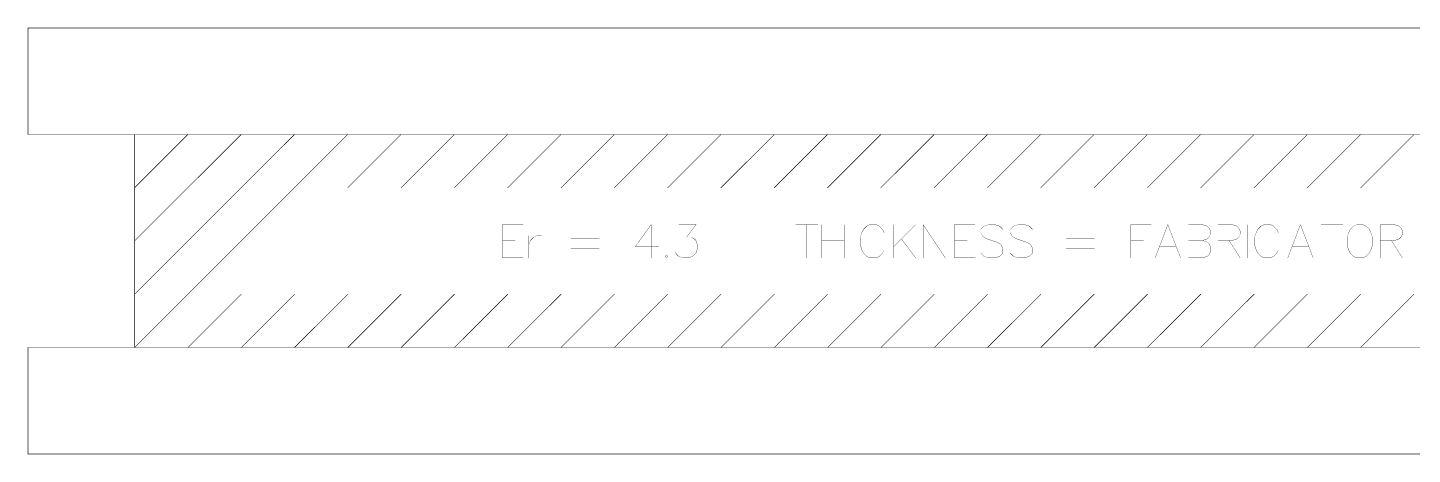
# Model space of a CAD drawing. Extents: x -9.8 to 23.3, y -7.1 to 14.3.
# Drawn here: x -0.175 to 2.422, y 8.199 to 9.001 of the extents above; entities that cross this region are included whole.
import ezdxf

# ---------------------------------------------------------------- set-up
doc = ezdxf.new("R2010")
doc.units = 0
doc.layers.add('2D_LINE_00', color=1, linetype='CONTINUOUS')

# ---------------------------------------------------------------- blocks, each defined once
blk = doc.blocks.new('SMOOTH_0$001')
at = {"const_width": 0.0005}
blk.add_lwpolyline([(-0.00025, 0, 1), (0.00025, 0, 1)], format="xyb", close=True, dxfattribs=at)
blk = doc.blocks.new('DRAWING_3201')
at = {"layer": '2D_LINE_00', "const_width": 0.001}
blk.add_lwpolyline([(0, 0), (4.2, 0)], dxfattribs=at)
at = {"layer": '2D_LINE_00'}
blk.add_blockref('SMOOTH_0$001', (0, 0), dxfattribs=at)
blk = doc.blocks.new('DRAWING_3203')
at = {"layer": '2D_LINE_00', "const_width": 0.001}
blk.add_lwpolyline([(0, 0), (4.2, 0)], dxfattribs=at)
at = {"layer": '2D_LINE_00'}
blk.add_blockref('SMOOTH_0$001', (0, 0), dxfattribs=at)
blk = doc.blocks.new('DRAWING_3204')
at = {"layer": '2D_LINE_00', "const_width": 0.001}
blk.add_lwpolyline([(0, 0), (0, 0.2)], dxfattribs=at)
at = {"layer": '2D_LINE_00'}
for p in [(0, 0.2), (0, 0)]:
    blk.add_blockref('SMOOTH_0$001', p, dxfattribs=at)
blk = doc.blocks.new('DRAWING_3205')
at = {"layer": '2D_LINE_00', "const_width": 0.001}
blk.add_lwpolyline([(0, 0), (4.2, 0)], dxfattribs=at)
at = {"layer": '2D_LINE_00'}
blk.add_blockref('SMOOTH_0$001', (0, 0), dxfattribs=at)
blk = doc.blocks.new('DRAWING_3207')
at = {"layer": '2D_LINE_00', "const_width": 0.001}
blk.add_lwpolyline([(0, 0), (4.2, 0)], dxfattribs=at)
at = {"layer": '2D_LINE_00'}
blk.add_blockref('SMOOTH_0$001', (0, 0), dxfattribs=at)
blk = doc.blocks.new('DRAWING_3208')
at = {"layer": '2D_LINE_00', "const_width": 0.001}
blk.add_lwpolyline([(0, 0), (0, 0.2)], dxfattribs=at)
at = {"layer": '2D_LINE_00'}
for p in [(0, 0.2), (0, 0)]:
    blk.add_blockref('SMOOTH_0$001', p, dxfattribs=at)
blk = doc.blocks.new('DRAWING_3209')
at = {"layer": '2D_LINE_00', "const_width": 0.001}
blk.add_lwpolyline([(0, 0), (3.8, 0)], dxfattribs=at)
at = {"layer": '2D_LINE_00'}
for p in [(0, 0), (3.8, 0)]:
    blk.add_blockref('SMOOTH_0$001', p, dxfattribs=at)
blk = doc.blocks.new('DRAWING_3211')
at = {"layer": '2D_LINE_00', "const_width": 0.001}
blk.add_lwpolyline([(0, 0), (3.8, 0)], dxfattribs=at)
at = {"layer": '2D_LINE_00'}
for p in [(0, 0), (3.8, 0)]:
    blk.add_blockref('SMOOTH_0$001', p, dxfattribs=at)
blk = doc.blocks.new('DRAWING_3212')
at = {"layer": '2D_LINE_00', "const_width": 0.001}
blk.add_lwpolyline([(0, 0), (0, 0.4)], dxfattribs=at)
at = {"layer": '2D_LINE_00'}
for p in [(0, 0.4), (0, 0)]:
    blk.add_blockref('SMOOTH_0$001', p, dxfattribs=at)
blk = doc.blocks.new('DRAWING_3213')
at = {"layer": '2D_LINE_00', "const_width": 0.001}
blk.add_lwpolyline([(0, 0), (0.1, 0.1)], dxfattribs=at)
at = {"layer": '2D_LINE_00'}
for p in [(0.1, 0.1), (0, 0)]:
    blk.add_blockref('SMOOTH_0$001', p, dxfattribs=at)
blk = doc.blocks.new('DRAWING_3214')
at = {"layer": '2D_LINE_00', "const_width": 0.001}
blk.add_lwpolyline([(0, 0), (0.2, 0.2)], dxfattribs=at)
at = {"layer": '2D_LINE_00'}
for p in [(0.2, 0.2), (0, 0)]:
    blk.add_blockref('SMOOTH_0$001', p, dxfattribs=at)
blk = doc.blocks.new('DRAWING_3215')
at = {"layer": '2D_LINE_00', "const_width": 0.001}
blk.add_lwpolyline([(0, 0), (0.3, 0.3)], dxfattribs=at)
at = {"layer": '2D_LINE_00'}
for p in [(0.3, 0.3), (0, 0)]:
    blk.add_blockref('SMOOTH_0$001', p, dxfattribs=at)
blk = doc.blocks.new('DRAWING_3216')
at = {"layer": '2D_LINE_00', "const_width": 0.001}
blk.add_lwpolyline([(0, 0), (0.4, 0.4)], dxfattribs=at)
at = {"layer": '2D_LINE_00'}
for p in [(0.4, 0.4), (0, 0)]:
    blk.add_blockref('SMOOTH_0$001', p, dxfattribs=at)
blk = doc.blocks.new('DRAWING_3217')
at = {"layer": '2D_LINE_00', "const_width": 0.001}
blk.add_lwpolyline([(0, 0), (0.1, 0.1)], dxfattribs=at)
at = {"layer": '2D_LINE_00'}
for p in [(0.1, 0.1), (0, 0)]:
    blk.add_blockref('SMOOTH_0$001', p, dxfattribs=at)
blk = doc.blocks.new('DRAWING_3218')
at = {"layer": '2D_LINE_00', "const_width": 0.001}
blk.add_lwpolyline([(0, 0), (0.1, 0.1)], dxfattribs=at)
at = {"layer": '2D_LINE_00'}
for p in [(0.1, 0.1), (0, 0)]:
    blk.add_blockref('SMOOTH_0$001', p, dxfattribs=at)
blk = doc.blocks.new('DRAWING_3219')
at = {"layer": '2D_LINE_00', "const_width": 0.001}
blk.add_lwpolyline([(0, 0), (0.1, 0.1)], dxfattribs=at)
at = {"layer": '2D_LINE_00'}
for p in [(0.1, 0.1), (0, 0)]:
    blk.add_blockref('SMOOTH_0$001', p, dxfattribs=at)
blk = doc.blocks.new('DRAWING_3220')
at = {"layer": '2D_LINE_00', "const_width": 0.001}
blk.add_lwpolyline([(0, 0), (0.1, 0.1)], dxfattribs=at)
at = {"layer": '2D_LINE_00'}
for p in [(0.1, 0.1), (0, 0)]:
    blk.add_blockref('SMOOTH_0$001', p, dxfattribs=at)
blk = doc.blocks.new('DRAWING_3221')
at = {"layer": '2D_LINE_00', "const_width": 0.001}
blk.add_lwpolyline([(0, 0), (0.1, 0.1)], dxfattribs=at)
at = {"layer": '2D_LINE_00'}
for p in [(0.1, 0.1), (0, 0)]:
    blk.add_blockref('SMOOTH_0$001', p, dxfattribs=at)
blk = doc.blocks.new('DRAWING_3222')
at = {"layer": '2D_LINE_00', "const_width": 0.001}
blk.add_lwpolyline([(0, 0), (0.1, 0.1)], dxfattribs=at)
at = {"layer": '2D_LINE_00'}
for p in [(0.1, 0.1), (0, 0)]:
    blk.add_blockref('SMOOTH_0$001', p, dxfattribs=at)
blk = doc.blocks.new('DRAWING_3223')
at = {"layer": '2D_LINE_00', "const_width": 0.001}
blk.add_lwpolyline([(0, 0), (0.1, 0.1)], dxfattribs=at)
at = {"layer": '2D_LINE_00'}
for p in [(0.1, 0.1), (0, 0)]:
    blk.add_blockref('SMOOTH_0$001', p, dxfattribs=at)
blk = doc.blocks.new('DRAWING_3224')
at = {"layer": '2D_LINE_00', "const_width": 0.001}
blk.add_lwpolyline([(0, 0), (0.1, 0.1)], dxfattribs=at)
at = {"layer": '2D_LINE_00'}
for p in [(0.1, 0.1), (0, 0)]:
    blk.add_blockref('SMOOTH_0$001', p, dxfattribs=at)
blk = doc.blocks.new('DRAWING_3225')
at = {"layer": '2D_LINE_00', "const_width": 0.001}
blk.add_lwpolyline([(0, 0), (0.1, 0.1)], dxfattribs=at)
at = {"layer": '2D_LINE_00'}
for p in [(0.1, 0.1), (0, 0)]:
    blk.add_blockref('SMOOTH_0$001', p, dxfattribs=at)
blk = doc.blocks.new('DRAWING_3226')
at = {"layer": '2D_LINE_00', "const_width": 0.001}
blk.add_lwpolyline([(0, 0), (0.1, 0.1)], dxfattribs=at)
at = {"layer": '2D_LINE_00'}
for p in [(0.1, 0.1), (0, 0)]:
    blk.add_blockref('SMOOTH_0$001', p, dxfattribs=at)
blk = doc.blocks.new('DRAWING_3227')
at = {"layer": '2D_LINE_00', "const_width": 0.001}
blk.add_lwpolyline([(0, 0), (0.1, 0.1)], dxfattribs=at)
at = {"layer": '2D_LINE_00'}
for p in [(0.1, 0.1), (0, 0)]:
    blk.add_blockref('SMOOTH_0$001', p, dxfattribs=at)
blk = doc.blocks.new('DRAWING_3228')
at = {"layer": '2D_LINE_00', "const_width": 0.001}
blk.add_lwpolyline([(0, 0), (0.1, 0.1)], dxfattribs=at)
at = {"layer": '2D_LINE_00'}
for p in [(0.1, 0.1), (0, 0)]:
    blk.add_blockref('SMOOTH_0$001', p, dxfattribs=at)
blk = doc.blocks.new('DRAWING_3229')
at = {"layer": '2D_LINE_00', "const_width": 0.001}
blk.add_lwpolyline([(0, 0), (0.1, 0.1)], dxfattribs=at)
at = {"layer": '2D_LINE_00'}
for p in [(0.1, 0.1), (0, 0)]:
    blk.add_blockref('SMOOTH_0$001', p, dxfattribs=at)
blk = doc.blocks.new('DRAWING_3230')
at = {"layer": '2D_LINE_00', "const_width": 0.001}
blk.add_lwpolyline([(0, 0), (0.1, 0.1)], dxfattribs=at)
at = {"layer": '2D_LINE_00'}
for p in [(0.1, 0.1), (0, 0)]:
    blk.add_blockref('SMOOTH_0$001', p, dxfattribs=at)
blk = doc.blocks.new('DRAWING_3231')
at = {"layer": '2D_LINE_00', "const_width": 0.001}
blk.add_lwpolyline([(0, 0), (0.1, 0.1)], dxfattribs=at)
at = {"layer": '2D_LINE_00'}
for p in [(0.1, 0.1), (0, 0)]:
    blk.add_blockref('SMOOTH_0$001', p, dxfattribs=at)
blk = doc.blocks.new('DRAWING_3232')
at = {"layer": '2D_LINE_00', "const_width": 0.001}
blk.add_lwpolyline([(0, 0), (0.1, 0.1)], dxfattribs=at)
at = {"layer": '2D_LINE_00'}
for p in [(0.1, 0.1), (0, 0)]:
    blk.add_blockref('SMOOTH_0$001', p, dxfattribs=at)
blk = doc.blocks.new('DRAWING_3233')
at = {"layer": '2D_LINE_00', "const_width": 0.001}
blk.add_lwpolyline([(0, 0), (0.1, 0.1)], dxfattribs=at)
at = {"layer": '2D_LINE_00'}
for p in [(0.1, 0.1), (0, 0)]:
    blk.add_blockref('SMOOTH_0$001', p, dxfattribs=at)
blk = doc.blocks.new('DRAWING_3234')
at = {"layer": '2D_LINE_00', "const_width": 0.001}
blk.add_lwpolyline([(0, 0), (0.1, 0.1)], dxfattribs=at)
at = {"layer": '2D_LINE_00'}
for p in [(0.1, 0.1), (0, 0)]:
    blk.add_blockref('SMOOTH_0$001', p, dxfattribs=at)
blk = doc.blocks.new('DRAWING_3235')
at = {"layer": '2D_LINE_00', "const_width": 0.001}
blk.add_lwpolyline([(0, 0), (0.1, 0.1)], dxfattribs=at)
at = {"layer": '2D_LINE_00'}
for p in [(0.1, 0.1), (0, 0)]:
    blk.add_blockref('SMOOTH_0$001', p, dxfattribs=at)
blk = doc.blocks.new('DRAWING_3236')
at = {"layer": '2D_LINE_00', "const_width": 0.001}
blk.add_lwpolyline([(0, 0), (0.1, 0.1)], dxfattribs=at)
at = {"layer": '2D_LINE_00'}
for p in [(0.1, 0.1), (0, 0)]:
    blk.add_blockref('SMOOTH_0$001', p, dxfattribs=at)
blk = doc.blocks.new('DRAWING_3255')
at = {"layer": '2D_LINE_00', "const_width": 0.001}
blk.add_lwpolyline([(0, 0), (0.1, 0.1)], dxfattribs=at)
at = {"layer": '2D_LINE_00'}
for p in [(0.1, 0.1), (0, 0)]:
    blk.add_blockref('SMOOTH_0$001', p, dxfattribs=at)
blk = doc.blocks.new('DRAWING_3256')
at = {"layer": '2D_LINE_00', "const_width": 0.001}
blk.add_lwpolyline([(0, 0), (0.1, 0.1)], dxfattribs=at)
at = {"layer": '2D_LINE_00'}
for p in [(0.1, 0.1), (0, 0)]:
    blk.add_blockref('SMOOTH_0$001', p, dxfattribs=at)
blk = doc.blocks.new('DRAWING_3257')
at = {"layer": '2D_LINE_00', "const_width": 0.001}
blk.add_lwpolyline([(0, 0), (0.1, 0.1)], dxfattribs=at)
at = {"layer": '2D_LINE_00'}
for p in [(0.1, 0.1), (0, 0)]:
    blk.add_blockref('SMOOTH_0$001', p, dxfattribs=at)
blk = doc.blocks.new('DRAWING_3258')
at = {"layer": '2D_LINE_00', "const_width": 0.001}
blk.add_lwpolyline([(0, 0), (0.1, 0.1)], dxfattribs=at)
at = {"layer": '2D_LINE_00'}
for p in [(0.1, 0.1), (0, 0)]:
    blk.add_blockref('SMOOTH_0$001', p, dxfattribs=at)
blk = doc.blocks.new('DRAWING_3259')
at = {"layer": '2D_LINE_00', "const_width": 0.001}
blk.add_lwpolyline([(0, 0), (0.1, 0.1)], dxfattribs=at)
at = {"layer": '2D_LINE_00'}
for p in [(0.1, 0.1), (0, 0)]:
    blk.add_blockref('SMOOTH_0$001', p, dxfattribs=at)
blk = doc.blocks.new('DRAWING_3260')
at = {"layer": '2D_LINE_00', "const_width": 0.001}
blk.add_lwpolyline([(0, 0), (0.1, 0.1)], dxfattribs=at)
at = {"layer": '2D_LINE_00'}
for p in [(0.1, 0.1), (0, 0)]:
    blk.add_blockref('SMOOTH_0$001', p, dxfattribs=at)
blk = doc.blocks.new('DRAWING_3261')
at = {"layer": '2D_LINE_00', "const_width": 0.001}
blk.add_lwpolyline([(0, 0), (0.1, 0.1)], dxfattribs=at)
at = {"layer": '2D_LINE_00'}
for p in [(0.1, 0.1), (0, 0)]:
    blk.add_blockref('SMOOTH_0$001', p, dxfattribs=at)
blk = doc.blocks.new('DRAWING_3262')
at = {"layer": '2D_LINE_00', "const_width": 0.001}
blk.add_lwpolyline([(0, 0), (0.1, 0.1)], dxfattribs=at)
at = {"layer": '2D_LINE_00'}
for p in [(0.1, 0.1), (0, 0)]:
    blk.add_blockref('SMOOTH_0$001', p, dxfattribs=at)
blk = doc.blocks.new('DRAWING_3263')
at = {"layer": '2D_LINE_00', "const_width": 0.001}
blk.add_lwpolyline([(0, 0), (0.1, 0.1)], dxfattribs=at)
at = {"layer": '2D_LINE_00'}
for p in [(0.1, 0.1), (0, 0)]:
    blk.add_blockref('SMOOTH_0$001', p, dxfattribs=at)
blk = doc.blocks.new('DRAWING_3264')
at = {"layer": '2D_LINE_00', "const_width": 0.001}
blk.add_lwpolyline([(0, 0), (0.1, 0.1)], dxfattribs=at)
at = {"layer": '2D_LINE_00'}
for p in [(0.1, 0.1), (0, 0)]:
    blk.add_blockref('SMOOTH_0$001', p, dxfattribs=at)
blk = doc.blocks.new('DRAWING_3265')
at = {"layer": '2D_LINE_00', "const_width": 0.001}
blk.add_lwpolyline([(0, 0), (0.1, 0.1)], dxfattribs=at)
at = {"layer": '2D_LINE_00'}
for p in [(0.1, 0.1), (0, 0)]:
    blk.add_blockref('SMOOTH_0$001', p, dxfattribs=at)
blk = doc.blocks.new('DRAWING_3266')
at = {"layer": '2D_LINE_00', "const_width": 0.001}
blk.add_lwpolyline([(0, 0), (0.1, 0.1)], dxfattribs=at)
at = {"layer": '2D_LINE_00'}
for p in [(0.1, 0.1), (0, 0)]:
    blk.add_blockref('SMOOTH_0$001', p, dxfattribs=at)
blk = doc.blocks.new('DRAWING_3267')
at = {"layer": '2D_LINE_00', "const_width": 0.001}
blk.add_lwpolyline([(0, 0), (0.1, 0.1)], dxfattribs=at)
at = {"layer": '2D_LINE_00'}
for p in [(0.1, 0.1), (0, 0)]:
    blk.add_blockref('SMOOTH_0$001', p, dxfattribs=at)
blk = doc.blocks.new('DRAWING_3268')
at = {"layer": '2D_LINE_00', "const_width": 0.001}
blk.add_lwpolyline([(0, 0), (0.1, 0.1)], dxfattribs=at)
at = {"layer": '2D_LINE_00'}
for p in [(0.1, 0.1), (0, 0)]:
    blk.add_blockref('SMOOTH_0$001', p, dxfattribs=at)
blk = doc.blocks.new('DRAWING_3269')
at = {"layer": '2D_LINE_00', "const_width": 0.001}
blk.add_lwpolyline([(0, 0), (0.1, 0.1)], dxfattribs=at)
at = {"layer": '2D_LINE_00'}
for p in [(0.1, 0.1), (0, 0)]:
    blk.add_blockref('SMOOTH_0$001', p, dxfattribs=at)
blk = doc.blocks.new('DRAWING_3270')
at = {"layer": '2D_LINE_00', "const_width": 0.001}
blk.add_lwpolyline([(0, 0), (0.1, 0.1)], dxfattribs=at)
at = {"layer": '2D_LINE_00'}
for p in [(0.1, 0.1), (0, 0)]:
    blk.add_blockref('SMOOTH_0$001', p, dxfattribs=at)
blk = doc.blocks.new('DRAWING_3271')
at = {"layer": '2D_LINE_00', "const_width": 0.001}
blk.add_lwpolyline([(0, 0), (0.1, 0.1)], dxfattribs=at)
at = {"layer": '2D_LINE_00'}
for p in [(0.1, 0.1), (0, 0)]:
    blk.add_blockref('SMOOTH_0$001', p, dxfattribs=at)
blk = doc.blocks.new('DRAWING_3272')
at = {"layer": '2D_LINE_00', "const_width": 0.001}
blk.add_lwpolyline([(0, 0), (0.1, 0.1)], dxfattribs=at)
at = {"layer": '2D_LINE_00'}
for p in [(0.1, 0.1), (0, 0)]:
    blk.add_blockref('SMOOTH_0$001', p, dxfattribs=at)
blk = doc.blocks.new('DRAWING_3273')
at = {"layer": '2D_LINE_00', "const_width": 0.001}
blk.add_lwpolyline([(0, 0), (0.1, 0.1)], dxfattribs=at)
at = {"layer": '2D_LINE_00'}
for p in [(0.1, 0.1), (0, 0)]:
    blk.add_blockref('SMOOTH_0$001', p, dxfattribs=at)
blk = doc.blocks.new('DRAWING_3274')
at = {"layer": '2D_LINE_00', "const_width": 0.001}
blk.add_lwpolyline([(0, 0), (0.1, 0.1)], dxfattribs=at)
at = {"layer": '2D_LINE_00'}
for p in [(0.1, 0.1), (0, 0)]:
    blk.add_blockref('SMOOTH_0$001', p, dxfattribs=at)
blk = doc.blocks.new('DRAWING_3275')
at = {"layer": '2D_LINE_00', "const_width": 0.001}
blk.add_lwpolyline([(0, 0), (0.1, 0.1)], dxfattribs=at)
at = {"layer": '2D_LINE_00'}
for p in [(0.1, 0.1), (0, 0)]:
    blk.add_blockref('SMOOTH_0$001', p, dxfattribs=at)
blk = doc.blocks.new('DRAWING_3276')
at = {"layer": '2D_LINE_00', "const_width": 0.001}
blk.add_lwpolyline([(0, 0), (0.1, 0.1)], dxfattribs=at)
at = {"layer": '2D_LINE_00'}
for p in [(0.1, 0.1), (0, 0)]:
    blk.add_blockref('SMOOTH_0$001', p, dxfattribs=at)
blk = doc.blocks.new('DRAWING_3277')
at = {"layer": '2D_LINE_00', "const_width": 0.001}
blk.add_lwpolyline([(0, 0), (0.1, 0.1)], dxfattribs=at)
at = {"layer": '2D_LINE_00'}
for p in [(0.1, 0.1), (0, 0)]:
    blk.add_blockref('SMOOTH_0$001', p, dxfattribs=at)
blk = doc.blocks.new('SMOOTH_0$0005')
at = {"const_width": 0.00025}
blk.add_lwpolyline([(-0.0001, 0, 1), (0.0001, 0, 1)], format="xyb", close=True, dxfattribs=at)
blk = doc.blocks.new('DRAWING_3349')
at = {"layer": '2D_LINE_00', "const_width": 0.0005}
blk.add_lwpolyline([(0, 0), (-0.03869, 0), (-0.03869, -0.06248), (0, -0.06248)], dxfattribs=at)
at = {"layer": '2D_LINE_00'}
for p in [(-0.03869, 0), (0, 0), (-0.03869, -0.06248), (0, -0.06248)]:
    blk.add_blockref('SMOOTH_0$0005', p, dxfattribs=at)
blk = doc.blocks.new('DRAWING_3350')
at = {"layer": '2D_LINE_00', "const_width": 0.0005}
blk.add_lwpolyline([(0, 0), (0.02381, 0)], dxfattribs=at)
at = {"layer": '2D_LINE_00'}
for p in [(0, 0), (0.02381, 0)]:
    blk.add_blockref('SMOOTH_0$0005', p, dxfattribs=at)
blk = doc.blocks.new('DRAWING_3351')
at = {"layer": '2D_LINE_00', "const_width": 0.0005}
blk.add_lwpolyline([(0, 0), (0, -0.04165)], dxfattribs=at)
at = {"layer": '2D_LINE_00'}
for p in [(0, 0), (0, -0.04165)]:
    blk.add_blockref('SMOOTH_0$0005', p, dxfattribs=at)
blk = doc.blocks.new('DRAWING_3352')
at = {"layer": '2D_LINE_00', "const_width": 0.0005}
blk.add_lwpolyline([(0, 0), (0.00298, 0.00893), (0.00893, 0.01488), (0.01488, 0.01785), (0.02381, 0.01785)], dxfattribs=at)
at = {"layer": '2D_LINE_00'}
for p in [(0, 0), (0.00298, 0.00893), (0.00893, 0.01488), (0.01488, 0.01785), (0.02381, 0.01785)]:
    blk.add_blockref('SMOOTH_0$0005', p, dxfattribs=at)
blk = doc.blocks.new('DRAWING_3353')
at = {"layer": '2D_LINE_00', "const_width": 0.0005}
blk.add_lwpolyline([(0, 0), (0.05356, 0)], dxfattribs=at)
at = {"layer": '2D_LINE_00'}
for p in [(0, 0), (0.05356, 0)]:
    blk.add_blockref('SMOOTH_0$0005', p, dxfattribs=at)
blk = doc.blocks.new('DRAWING_3354')
at = {"layer": '2D_LINE_00', "const_width": 0.0005}
blk.add_lwpolyline([(0, 0), (0.05356, 0)], dxfattribs=at)
at = {"layer": '2D_LINE_00'}
for p in [(0, 0), (0.05356, 0)]:
    blk.add_blockref('SMOOTH_0$0005', p, dxfattribs=at)
blk = doc.blocks.new('DRAWING_3355')
at = {"layer": '2D_LINE_00', "const_width": 0.0005}
blk.add_lwpolyline([(0, 0), (-0.02976, -0.04165), (0.01487, -0.04165)], dxfattribs=at)
at = {"layer": '2D_LINE_00'}
for p in [(0, 0), (-0.02976, -0.04165), (0.01487, -0.04165)]:
    blk.add_blockref('SMOOTH_0$0005', p, dxfattribs=at)
blk = doc.blocks.new('DRAWING_3356')
at = {"layer": '2D_LINE_00', "const_width": 0.0005}
blk.add_lwpolyline([(0, 0), (0, -0.06248)], dxfattribs=at)
at = {"layer": '2D_LINE_00'}
for p in [(0, 0), (0, -0.06248)]:
    blk.add_blockref('SMOOTH_0$0005', p, dxfattribs=at)
blk = doc.blocks.new('DRAWING_3357')
at = {"layer": '2D_LINE_00', "const_width": 0.0005}
blk.add_lwpolyline([(0, 0), (-0.00298, -0.00298), (0, -0.00595), (0.00298, -0.00298), (0, 0)], dxfattribs=at)
at = {"layer": '2D_LINE_00'}
for p in [(0, 0), (0, 0), (-0.00298, -0.00298), (0, -0.00595), (0.00298, -0.00298)]:
    blk.add_blockref('SMOOTH_0$0005', p, dxfattribs=at)
blk = doc.blocks.new('DRAWING_3358')
at = {"layer": '2D_LINE_00', "const_width": 0.0005}
blk.add_lwpolyline([(0, 0), (0.03273, 0), (0.01488, -0.0238), (0.02381, -0.0238), (0.02976, -0.02678), (0.03273, -0.02975), (0.03571, -0.03868), (0.03571, -0.04463), (0.03273, -0.05356), (0.02678, -0.05951), (0.01786, -0.06248), (0.00893, -0.06248), (0, -0.05951), (-0.00297, -0.05653), (-0.00595, -0.05058)], dxfattribs=at)
at = {"layer": '2D_LINE_00'}
for p in [(0, 0), (0.03273, 0), (0.01488, -0.0238), (0.02381, -0.0238), (-0.00595, -0.05058), (0.02976, -0.02678), (0.03273, -0.02975), (0.03571, -0.03868), (0.03571, -0.04463), (-0.00297, -0.05653), (0, -0.05951), (0.00893, -0.06248), (0.01786, -0.06248), (0.02678, -0.05951), (0.03273, -0.05356)]:
    blk.add_blockref('SMOOTH_0$0005', p, dxfattribs=at)
blk = doc.blocks.new('DRAWING_3359')
at = {"layer": '2D_LINE_00', "const_width": 0.0005}
blk.add_lwpolyline([(0, 0), (0.05356, 0)], dxfattribs=at)
at = {"layer": '2D_LINE_00'}
for p in [(0, 0), (0.05356, 0)]:
    blk.add_blockref('SMOOTH_0$0005', p, dxfattribs=at)
blk = doc.blocks.new('DRAWING_3360')
at = {"layer": '2D_LINE_00', "const_width": 0.0005}
blk.add_lwpolyline([(0, 0), (0, -0.06248)], dxfattribs=at)
at = {"layer": '2D_LINE_00'}
for p in [(0, 0), (0, -0.06248)]:
    blk.add_blockref('SMOOTH_0$0005', p, dxfattribs=at)
blk = doc.blocks.new('DRAWING_3361')
at = {"layer": '2D_LINE_00', "const_width": 0.0005}
blk.add_lwpolyline([(0, 0), (0.04165, 0)], dxfattribs=at)
at = {"layer": '2D_LINE_00'}
for p in [(0, 0), (0.04165, 0)]:
    blk.add_blockref('SMOOTH_0$0005', p, dxfattribs=at)
blk = doc.blocks.new('DRAWING_3362')
at = {"layer": '2D_LINE_00', "const_width": 0.0005}
blk.add_lwpolyline([(0, 0), (0, -0.06248)], dxfattribs=at)
at = {"layer": '2D_LINE_00'}
for p in [(0, 0), (0, -0.06248)]:
    blk.add_blockref('SMOOTH_0$0005', p, dxfattribs=at)
blk = doc.blocks.new('DRAWING_3363')
at = {"layer": '2D_LINE_00', "const_width": 0.0005}
blk.add_lwpolyline([(0, 0), (0, -0.06248)], dxfattribs=at)
at = {"layer": '2D_LINE_00'}
for p in [(0, 0), (0, -0.06248)]:
    blk.add_blockref('SMOOTH_0$0005', p, dxfattribs=at)
blk = doc.blocks.new('DRAWING_3364')
at = {"layer": '2D_LINE_00', "const_width": 0.0005}
blk.add_lwpolyline([(0, 0), (0.04166, 0)], dxfattribs=at)
at = {"layer": '2D_LINE_00'}
for p in [(0, 0), (0.04166, 0)]:
    blk.add_blockref('SMOOTH_0$0005', p, dxfattribs=at)
blk = doc.blocks.new('DRAWING_3365')
at = {"layer": '2D_LINE_00', "const_width": 0.0005}
blk.add_lwpolyline([(0, 0), (0, -0.06248)], dxfattribs=at)
at = {"layer": '2D_LINE_00'}
for p in [(0, 0), (0, -0.06248)]:
    blk.add_blockref('SMOOTH_0$0005', p, dxfattribs=at)
blk = doc.blocks.new('DRAWING_3366')
at = {"layer": '2D_LINE_00', "const_width": 0.0005}
blk.add_lwpolyline([(0, 0), (-0.00298, 0.00596), (-0.00893, 0.01191), (-0.01488, 0.01488), (-0.02679, 0.01488), (-0.03274, 0.01191), (-0.03869, 0.00596), (-0.04166, 0), (-0.04464, -0.00892), (-0.04464, -0.0238), (-0.04166, -0.03273), (-0.03869, -0.03868), (-0.03274, -0.04463), (-0.02679, -0.0476), (-0.01488, -0.0476), (-0.00893, -0.04463), (-0.00298, -0.03868), (0, -0.03273)], dxfattribs=at)
at = {"layer": '2D_LINE_00'}
for p in [(-0.04166, 0), (-0.03869, 0.00596), (-0.03274, 0.01191), (-0.02679, 0.01488), (-0.01488, 0.01488), (-0.00893, 0.01191), (-0.00298, 0.00596), (0, 0), (-0.04464, -0.00892), (-0.04464, -0.0238), (-0.04166, -0.03273), (-0.03869, -0.03868), (-0.03274, -0.04463), (-0.02679, -0.0476), (-0.01488, -0.0476), (-0.00893, -0.04463), (-0.00298, -0.03868), (0, -0.03273)]:
    blk.add_blockref('SMOOTH_0$0005', p, dxfattribs=at)
blk = doc.blocks.new('DRAWING_3367')
at = {"layer": '2D_LINE_00', "const_width": 0.0005}
blk.add_lwpolyline([(0, 0), (0, -0.06248)], dxfattribs=at)
at = {"layer": '2D_LINE_00'}
for p in [(0, 0), (0, -0.06248)]:
    blk.add_blockref('SMOOTH_0$0005', p, dxfattribs=at)
blk = doc.blocks.new('DRAWING_3368')
at = {"layer": '2D_LINE_00', "const_width": 0.0005}
blk.add_lwpolyline([(0, 0), (-0.04166, -0.04165)], dxfattribs=at)
at = {"layer": '2D_LINE_00'}
for p in [(0, 0), (-0.04166, -0.04165)]:
    blk.add_blockref('SMOOTH_0$0005', p, dxfattribs=at)
blk = doc.blocks.new('DRAWING_3369')
at = {"layer": '2D_LINE_00', "const_width": 0.0005}
blk.add_lwpolyline([(0, 0), (0.02678, -0.0357)], dxfattribs=at)
at = {"layer": '2D_LINE_00'}
for p in [(0, 0), (0.02678, -0.0357)]:
    blk.add_blockref('SMOOTH_0$0005', p, dxfattribs=at)
blk = doc.blocks.new('DRAWING_3370')
at = {"layer": '2D_LINE_00', "const_width": 0.0005}
blk.add_lwpolyline([(0, 0), (0, -0.06248)], dxfattribs=at)
at = {"layer": '2D_LINE_00'}
for p in [(0, 0), (0, -0.06248)]:
    blk.add_blockref('SMOOTH_0$0005', p, dxfattribs=at)
blk = doc.blocks.new('DRAWING_3371')
at = {"layer": '2D_LINE_00', "const_width": 0.0005}
blk.add_lwpolyline([(0, 0), (0.04166, -0.06248)], dxfattribs=at)
at = {"layer": '2D_LINE_00'}
for p in [(0, 0), (0.04166, -0.06248)]:
    blk.add_blockref('SMOOTH_0$0005', p, dxfattribs=at)
blk = doc.blocks.new('DRAWING_3372')
at = {"layer": '2D_LINE_00', "const_width": 0.0005}
blk.add_lwpolyline([(0, 0), (0, -0.06248)], dxfattribs=at)
at = {"layer": '2D_LINE_00'}
for p in [(0, 0), (0, -0.06248)]:
    blk.add_blockref('SMOOTH_0$0005', p, dxfattribs=at)
blk = doc.blocks.new('DRAWING_3373')
at = {"layer": '2D_LINE_00', "const_width": 0.0005}
blk.add_lwpolyline([(0, 0), (-0.03868, 0), (-0.03868, -0.06248), (0, -0.06248)], dxfattribs=at)
at = {"layer": '2D_LINE_00'}
for p in [(-0.03868, 0), (0, 0), (-0.03868, -0.06248), (0, -0.06248)]:
    blk.add_blockref('SMOOTH_0$0005', p, dxfattribs=at)
blk = doc.blocks.new('DRAWING_3374')
at = {"layer": '2D_LINE_00', "const_width": 0.0005}
blk.add_lwpolyline([(0, 0), (0.0238, 0)], dxfattribs=at)
at = {"layer": '2D_LINE_00'}
for p in [(0, 0), (0.0238, 0)]:
    blk.add_blockref('SMOOTH_0$0005', p, dxfattribs=at)
blk = doc.blocks.new('DRAWING_3375')
at = {"layer": '2D_LINE_00', "const_width": 0.0005}
blk.add_lwpolyline([(0, 0), (-0.00595, 0.00595), (-0.01487, 0.00892), (-0.02678, 0.00892), (-0.0357, 0.00595), (-0.04165, 0), (-0.04165, -0.00596), (-0.03868, -0.01191), (-0.0357, -0.01488), (-0.02975, -0.01786), (-0.0119, -0.02381), (-0.00595, -0.02678), (-0.00297, -0.02976), (0, -0.03571), (0, -0.04464), (-0.00595, -0.05059), (-0.01487, -0.05356), (-0.02678, -0.05356), (-0.0357, -0.05059), (-0.04165, -0.04464)], dxfattribs=at)
at = {"layer": '2D_LINE_00'}
for p in [(-0.04165, 0), (-0.0357, 0.00595), (-0.02678, 0.00892), (-0.01487, 0.00892), (-0.00595, 0.00595), (0, 0), (-0.04165, -0.00596), (-0.03868, -0.01191), (-0.0357, -0.01488), (-0.02975, -0.01786), (-0.0119, -0.02381), (-0.04165, -0.04464), (-0.0357, -0.05059), (-0.00595, -0.02678), (-0.00595, -0.05059), (-0.00297, -0.02976), (0, -0.03571), (0, -0.04464), (-0.02678, -0.05356), (-0.01487, -0.05356)]:
    blk.add_blockref('SMOOTH_0$0005', p, dxfattribs=at)
blk = doc.blocks.new('DRAWING_3376')
at = {"layer": '2D_LINE_00', "const_width": 0.0005}
blk.add_lwpolyline([(0, 0), (-0.00595, 0.00595), (-0.01488, 0.00892), (-0.02678, 0.00892), (-0.03571, 0.00595), (-0.04166, 0), (-0.04166, -0.00596), (-0.03869, -0.01191), (-0.03571, -0.01488), (-0.02976, -0.01786), (-0.01191, -0.02381), (-0.00595, -0.02678), (-0.00298, -0.02976), (0, -0.03571), (0, -0.04464), (-0.00595, -0.05059), (-0.01488, -0.05356), (-0.02678, -0.05356), (-0.03571, -0.05059), (-0.04166, -0.04464)], dxfattribs=at)
at = {"layer": '2D_LINE_00'}
for p in [(-0.04166, 0), (-0.03571, 0.00595), (-0.02678, 0.00892), (-0.01488, 0.00892), (-0.00595, 0.00595), (0, 0), (-0.04166, -0.00596), (-0.03869, -0.01191), (-0.03571, -0.01488), (-0.02976, -0.01786), (-0.01191, -0.02381), (-0.04166, -0.04464), (-0.03571, -0.05059), (-0.00595, -0.02678), (-0.00595, -0.05059), (-0.00298, -0.02976), (0, -0.03571), (0, -0.04464), (-0.02678, -0.05356), (-0.01488, -0.05356)]:
    blk.add_blockref('SMOOTH_0$0005', p, dxfattribs=at)
blk = doc.blocks.new('DRAWING_3377')
at = {"layer": '2D_LINE_00', "const_width": 0.0005}
blk.add_lwpolyline([(0, 0), (0.05356, 0)], dxfattribs=at)
at = {"layer": '2D_LINE_00'}
for p in [(0, 0), (0.05356, 0)]:
    blk.add_blockref('SMOOTH_0$0005', p, dxfattribs=at)
blk = doc.blocks.new('DRAWING_3378')
at = {"layer": '2D_LINE_00', "const_width": 0.0005}
blk.add_lwpolyline([(0, 0), (0.05356, 0)], dxfattribs=at)
at = {"layer": '2D_LINE_00'}
for p in [(0, 0), (0.05356, 0)]:
    blk.add_blockref('SMOOTH_0$0005', p, dxfattribs=at)
blk = doc.blocks.new('DRAWING_3379')
at = {"layer": '2D_LINE_00', "const_width": 0.0005}
blk.add_lwpolyline([(0, 0), (0, -0.06248)], dxfattribs=at)
at = {"layer": '2D_LINE_00'}
for p in [(0, 0), (0, -0.06248)]:
    blk.add_blockref('SMOOTH_0$0005', p, dxfattribs=at)
blk = doc.blocks.new('DRAWING_3380')
at = {"layer": '2D_LINE_00', "const_width": 0.0005}
blk.add_lwpolyline([(0, 0), (0.03868, 0)], dxfattribs=at)
at = {"layer": '2D_LINE_00'}
for p in [(0, 0), (0.03868, 0)]:
    blk.add_blockref('SMOOTH_0$0005', p, dxfattribs=at)
blk = doc.blocks.new('DRAWING_3381')
at = {"layer": '2D_LINE_00', "const_width": 0.0005}
blk.add_lwpolyline([(0, 0), (0.02381, 0)], dxfattribs=at)
at = {"layer": '2D_LINE_00'}
for p in [(0, 0), (0.02381, 0)]:
    blk.add_blockref('SMOOTH_0$0005', p, dxfattribs=at)
blk = doc.blocks.new('DRAWING_3382')
at = {"layer": '2D_LINE_00', "const_width": 0.0005}
blk.add_lwpolyline([(0, 0), (-0.02381, 0.06248), (-0.04761, 0)], dxfattribs=at)
at = {"layer": '2D_LINE_00'}
for p in [(-0.02381, 0.06248), (-0.04761, 0), (0, 0)]:
    blk.add_blockref('SMOOTH_0$0005', p, dxfattribs=at)
blk = doc.blocks.new('DRAWING_3383')
at = {"layer": '2D_LINE_00', "const_width": 0.0005}
blk.add_lwpolyline([(0, 0), (0.02976, 0)], dxfattribs=at)
at = {"layer": '2D_LINE_00'}
for p in [(0, 0), (0.02976, 0)]:
    blk.add_blockref('SMOOTH_0$0005', p, dxfattribs=at)
blk = doc.blocks.new('DRAWING_3384')
at = {"layer": '2D_LINE_00', "const_width": 0.0005}
blk.add_lwpolyline([(0, 0), (0, -0.06248)], dxfattribs=at)
at = {"layer": '2D_LINE_00'}
for p in [(0, 0), (0, -0.06248)]:
    blk.add_blockref('SMOOTH_0$0005', p, dxfattribs=at)
blk = doc.blocks.new('DRAWING_3385')
at = {"layer": '2D_LINE_00', "const_width": 0.0005}
blk.add_lwpolyline([(0, 0), (0.02678, 0), (0.0357, -0.00297), (0.03868, -0.00595), (0.04165, -0.0119), (0.04165, -0.01785), (0.03868, -0.0238), (0.0357, -0.02678), (0.02678, -0.02975)], dxfattribs=at)
at = {"layer": '2D_LINE_00'}
for p in [(0, 0), (0.02678, 0), (0.0357, -0.00297), (0.03868, -0.00595), (0.03868, -0.0238), (0.04165, -0.0119), (0.04165, -0.01785), (0.02678, -0.02975), (0.0357, -0.02678)]:
    blk.add_blockref('SMOOTH_0$0005', p, dxfattribs=at)
blk = doc.blocks.new('DRAWING_3386')
at = {"layer": '2D_LINE_00', "const_width": 0.0005}
blk.add_lwpolyline([(0, 0), (0.02678, 0), (0.0357, -0.00298), (0.03868, -0.00595), (0.04165, -0.0119), (0.04165, -0.02083), (0.03868, -0.02678), (0.0357, -0.02976), (0.02678, -0.03273), (0, -0.03273)], dxfattribs=at)
at = {"layer": '2D_LINE_00'}
for p in [(0, 0), (0.02678, 0), (0.0357, -0.00298), (0.03868, -0.00595), (0.04165, -0.0119), (0.04165, -0.02083), (0, -0.03273), (0.02678, -0.03273), (0.0357, -0.02976), (0.03868, -0.02678)]:
    blk.add_blockref('SMOOTH_0$0005', p, dxfattribs=at)
blk = doc.blocks.new('DRAWING_3387')
at = {"layer": '2D_LINE_00', "const_width": 0.0005}
blk.add_lwpolyline([(0, 0), (0, -0.06248)], dxfattribs=at)
at = {"layer": '2D_LINE_00'}
for p in [(0, 0), (0, -0.06248)]:
    blk.add_blockref('SMOOTH_0$0005', p, dxfattribs=at)
blk = doc.blocks.new('DRAWING_3388')
at = {"layer": '2D_LINE_00', "const_width": 0.0005}
blk.add_lwpolyline([(0, 0), (0.02678, 0), (0.03571, -0.00297), (0.03868, -0.00595), (0.04166, -0.0119), (0.04166, -0.01785), (0.03868, -0.0238), (0.03571, -0.02678), (0.02678, -0.02975), (0, -0.02975)], dxfattribs=at)
at = {"layer": '2D_LINE_00'}
for p in [(0, 0), (0.02678, 0), (0.03571, -0.00297), (0.03868, -0.00595), (0.03868, -0.0238), (0.04166, -0.0119), (0.04166, -0.01785), (0, -0.02975), (0.02678, -0.02975), (0.03571, -0.02678)]:
    blk.add_blockref('SMOOTH_0$0005', p, dxfattribs=at)
blk = doc.blocks.new('DRAWING_3389')
at = {"layer": '2D_LINE_00', "const_width": 0.0005}
blk.add_lwpolyline([(0, 0), (0.02083, -0.03273)], dxfattribs=at)
at = {"layer": '2D_LINE_00'}
for p in [(0, 0), (0.02083, -0.03273)]:
    blk.add_blockref('SMOOTH_0$0005', p, dxfattribs=at)
blk = doc.blocks.new('DRAWING_3390')
at = {"layer": '2D_LINE_00', "const_width": 0.0005}
blk.add_lwpolyline([(0, 0), (0, -0.06248)], dxfattribs=at)
at = {"layer": '2D_LINE_00'}
for p in [(0, 0), (0, -0.06248)]:
    blk.add_blockref('SMOOTH_0$0005', p, dxfattribs=at)
blk = doc.blocks.new('DRAWING_3391')
at = {"layer": '2D_LINE_00', "const_width": 0.0005}
blk.add_lwpolyline([(0, 0), (-0.00298, 0.00596), (-0.00893, 0.01191), (-0.01488, 0.01488), (-0.02678, 0.01488), (-0.03273, 0.01191), (-0.03868, 0.00596), (-0.04166, 0), (-0.04464, -0.00892), (-0.04464, -0.0238), (-0.04166, -0.03273), (-0.03868, -0.03868), (-0.03273, -0.04463), (-0.02678, -0.0476), (-0.01488, -0.0476), (-0.00893, -0.04463), (-0.00298, -0.03868), (0, -0.03273)], dxfattribs=at)
at = {"layer": '2D_LINE_00'}
for p in [(-0.04166, 0), (-0.03868, 0.00596), (-0.03273, 0.01191), (-0.02678, 0.01488), (-0.01488, 0.01488), (-0.00893, 0.01191), (-0.00298, 0.00596), (0, 0), (-0.04464, -0.00892), (-0.04464, -0.0238), (-0.04166, -0.03273), (-0.03868, -0.03868), (-0.03273, -0.04463), (-0.02678, -0.0476), (-0.01488, -0.0476), (-0.00893, -0.04463), (-0.00298, -0.03868), (0, -0.03273)]:
    blk.add_blockref('SMOOTH_0$0005', p, dxfattribs=at)
blk = doc.blocks.new('DRAWING_3392')
at = {"layer": '2D_LINE_00', "const_width": 0.0005}
blk.add_lwpolyline([(0, 0), (-0.0238, 0.06248), (-0.04761, 0)], dxfattribs=at)
at = {"layer": '2D_LINE_00'}
for p in [(-0.0238, 0.06248), (-0.04761, 0), (0, 0)]:
    blk.add_blockref('SMOOTH_0$0005', p, dxfattribs=at)
blk = doc.blocks.new('DRAWING_3393')
at = {"layer": '2D_LINE_00', "const_width": 0.0005}
blk.add_lwpolyline([(0, 0), (0.02975, 0)], dxfattribs=at)
at = {"layer": '2D_LINE_00'}
for p in [(0, 0), (0.02975, 0)]:
    blk.add_blockref('SMOOTH_0$0005', p, dxfattribs=at)
blk = doc.blocks.new('DRAWING_3394')
at = {"layer": '2D_LINE_00', "const_width": 0.0005}
blk.add_lwpolyline([(0, 0), (0, -0.06248)], dxfattribs=at)
at = {"layer": '2D_LINE_00'}
for p in [(0, 0), (0, -0.06248)]:
    blk.add_blockref('SMOOTH_0$0005', p, dxfattribs=at)
blk = doc.blocks.new('DRAWING_3395')
at = {"layer": '2D_LINE_00', "const_width": 0.0005}
blk.add_lwpolyline([(0, 0), (0.04166, 0)], dxfattribs=at)
at = {"layer": '2D_LINE_00'}
for p in [(0, 0), (0.04166, 0)]:
    blk.add_blockref('SMOOTH_0$0005', p, dxfattribs=at)
blk = doc.blocks.new('DRAWING_3396')
at = {"layer": '2D_LINE_00', "const_width": 0.0005}
blk.add_lwpolyline([(0, 0), (-0.00595, -0.00297), (-0.0119, -0.00892), (-0.01488, -0.01488), (-0.01785, -0.0238), (-0.01785, -0.03868), (-0.01488, -0.04761), (-0.0119, -0.05356), (-0.00595, -0.05951), (0, -0.06248), (0.0119, -0.06248), (0.01785, -0.05951), (0.02381, -0.05356), (0.02678, -0.04761), (0.02976, -0.03868), (0.02976, -0.0238), (0.02678, -0.01488), (0.02381, -0.00892), (0.01785, -0.00297), (0.0119, 0), (0, 0)], dxfattribs=at)
at = {"layer": '2D_LINE_00'}
for p in [(0, 0), (0, 0), (0.0119, 0), (-0.01785, -0.0238), (-0.01488, -0.01488), (-0.0119, -0.00892), (-0.00595, -0.00297), (0.01785, -0.00297), (0.02381, -0.00892), (0.02678, -0.01488), (0.02976, -0.0238), (-0.01785, -0.03868), (-0.01488, -0.04761), (0.02678, -0.04761), (0.02976, -0.03868), (-0.0119, -0.05356), (-0.00595, -0.05951), (0, -0.06248), (0.0119, -0.06248), (0.01785, -0.05951), (0.02381, -0.05356)]:
    blk.add_blockref('SMOOTH_0$0005', p, dxfattribs=at)
blk = doc.blocks.new('DRAWING_3397')
at = {"layer": '2D_LINE_00', "const_width": 0.0005}
blk.add_lwpolyline([(0, 0), (0, -0.06248)], dxfattribs=at)
at = {"layer": '2D_LINE_00'}
for p in [(0, 0), (0, -0.06248)]:
    blk.add_blockref('SMOOTH_0$0005', p, dxfattribs=at)
blk = doc.blocks.new('DRAWING_3398')
at = {"layer": '2D_LINE_00', "const_width": 0.0005}
blk.add_lwpolyline([(0, 0), (0.02678, 0), (0.0357, -0.00297), (0.03868, -0.00595), (0.04165, -0.0119), (0.04165, -0.01785), (0.03868, -0.0238), (0.0357, -0.02678), (0.02678, -0.02975), (0, -0.02975)], dxfattribs=at)
at = {"layer": '2D_LINE_00'}
for p in [(0, 0), (0.02678, 0), (0.0357, -0.00297), (0.03868, -0.00595), (0.03868, -0.0238), (0.04165, -0.0119), (0.04165, -0.01785), (0, -0.02975), (0.02678, -0.02975), (0.0357, -0.02678)]:
    blk.add_blockref('SMOOTH_0$0005', p, dxfattribs=at)
blk = doc.blocks.new('DRAWING_3399')
at = {"layer": '2D_LINE_00', "const_width": 0.0005}
blk.add_lwpolyline([(0, 0), (0.02082, -0.03273)], dxfattribs=at)
at = {"layer": '2D_LINE_00'}
for p in [(0, 0), (0.02082, -0.03273)]:
    blk.add_blockref('SMOOTH_0$0005', p, dxfattribs=at)

msp = doc.modelspace()

# ---------------------------------------------------------------- block references
for name, p in [('DRAWING_3205', (-0.175, 9)), ('DRAWING_3208', (-0.175, 8.8)), ('DRAWING_3207', (-0.175, 8.8)), ('DRAWING_3209', (0.025, 8.8)), ('DRAWING_3212', (0.025, 8.4)), ('DRAWING_3213', (0.025, 8.7)), ('DRAWING_3214', (0.025, 8.6)), ('DRAWING_3215', (0.025, 8.5)), ('DRAWING_3216', (0.025, 8.4)), ('DRAWING_3217', (0.425, 8.7)), ('DRAWING_3218', (0.525, 8.7)), ('DRAWING_3219', (0.625, 8.7)), ('DRAWING_3220', (0.725, 8.7)), ('DRAWING_3221', (0.825, 8.7)), ('DRAWING_3222', (0.925, 8.7)), ('DRAWING_3223', (1.025, 8.7)), ('DRAWING_3224', (1.125, 8.7)), ('DRAWING_3225', (1.225, 8.7)), ('DRAWING_3226', (1.325, 8.7)), ('DRAWING_3227', (1.425, 8.7)), ('DRAWING_3228', (1.525, 8.7)), ('DRAWING_3229', (1.625, 8.7)), ('DRAWING_3230', (1.725, 8.7)), ('DRAWING_3231', (1.825, 8.7)), ('DRAWING_3232', (1.925, 8.7)), ('DRAWING_3233', (2.025, 8.7)), ('DRAWING_3234', (2.125, 8.7)), ('DRAWING_3235', (2.225, 8.7)), ('DRAWING_3236', (2.325, 8.7)), ('DRAWING_3349', (0.75407, 8.63074)), ('DRAWING_3355', (0.9939, 8.63074)), ('DRAWING_3356', (0.9939, 8.63074)), ('DRAWING_3358', (1.04537, 8.63074)), ('DRAWING_3361', (1.26527, 8.63074)), ('DRAWING_3360', (1.2861, 8.63074)), ('DRAWING_3362', (1.31436, 8.63074)), ('DRAWING_3363', (1.35602, 8.63074)), ('DRAWING_3365', (1.37328, 8.63074)), ('DRAWING_3366', (1.43101, 8.61586)), ('DRAWING_3367', (1.44856, 8.63074)), ('DRAWING_3368', (1.49022, 8.63074)), ('DRAWING_3370', (1.5042, 8.63074)), ('DRAWING_3371', (1.5042, 8.63074)), ('DRAWING_3372', (1.54586, 8.63074)), ('DRAWING_3373', (1.6018, 8.63074)), ('DRAWING_3375', (1.65387, 8.62182)), ('DRAWING_3376', (1.70952, 8.62182)), ('DRAWING_3379', (1.8937, 8.63074)), ('DRAWING_3380', (1.8937, 8.63074)), ('DRAWING_3382', (1.98714, 8.56826)), ('DRAWING_3384', (2.00172, 8.63074)), ('DRAWING_3385', (2.00172, 8.63074)), ('DRAWING_3387', (2.05736, 8.63074)), ('DRAWING_3388', (2.05736, 8.63074)), ('DRAWING_3390', (2.113, 8.63074)), ('DRAWING_3391', (2.17073, 8.61586)), ('DRAWING_3392', (2.23589, 8.56826)), ('DRAWING_3395', (2.25047, 8.63074)), ('DRAWING_3394', (2.2713, 8.63074)), ('DRAWING_3396', (2.31742, 8.63074)), ('DRAWING_3397', (2.36176, 8.63074)), ('DRAWING_3398', (2.36176, 8.63074)), ('DRAWING_3350', (0.71538, 8.60099)), ('DRAWING_3351', (0.76448, 8.60991)), ('DRAWING_3352', (0.76448, 8.59206)), ('DRAWING_3353', (0.84304, 8.60396)), ('DRAWING_3364', (1.31436, 8.60099)), ('DRAWING_3369', (1.46344, 8.60396)), ('DRAWING_3374', (1.56312, 8.60099)), ('DRAWING_3377', (1.7726, 8.60396)), ('DRAWING_3381', (1.8937, 8.60099)), ('DRAWING_3386', (2.00172, 8.60099)), ('DRAWING_3389', (2.07819, 8.60099)), ('DRAWING_3399', (2.38259, 8.60099)), ('DRAWING_3354', (0.84304, 8.58611)), ('DRAWING_3357', (1.02276, 8.57421)), ('DRAWING_3359', (1.14416, 8.59504)), ('DRAWING_3378', (1.7726, 8.58611)), ('DRAWING_3383', (1.94845, 8.58909)), ('DRAWING_3393', (2.19721, 8.58909)), ('DRAWING_3255', (0.125, 8.4)), ('DRAWING_3256', (0.225, 8.4)), ('DRAWING_3257', (0.325, 8.4)), ('DRAWING_3258', (0.425, 8.4)), ('DRAWING_3259', (0.525, 8.4)), ('DRAWING_3260', (0.625, 8.4)), ('DRAWING_3261', (0.725, 8.4)), ('DRAWING_3262', (0.825, 8.4)), ('DRAWING_3263', (0.925, 8.4)), ('DRAWING_3264', (1.025, 8.4)), ('DRAWING_3265', (1.125, 8.4)), ('DRAWING_3266', (1.225, 8.4)), ('DRAWING_3267', (1.325, 8.4)), ('DRAWING_3268', (1.425, 8.4)), ('DRAWING_3269', (1.525, 8.4)), ('DRAWING_3270', (1.625, 8.4)), ('DRAWING_3271', (1.725, 8.4)), ('DRAWING_3272', (1.825, 8.4)), ('DRAWING_3273', (1.925, 8.4)), ('DRAWING_3274', (2.025, 8.4)), ('DRAWING_3275', (2.125, 8.4)), ('DRAWING_3276', (2.225, 8.4)), ('DRAWING_3277', (2.325, 8.4)), ('DRAWING_3201', (-0.175, 8.4)), ('DRAWING_3204', (-0.175, 8.2)), ('DRAWING_3211', (0.025, 8.4)), ('DRAWING_3203', (-0.175, 8.2))]:
    msp.add_blockref(name, p)

doc.saveas('drawing.dxf')
